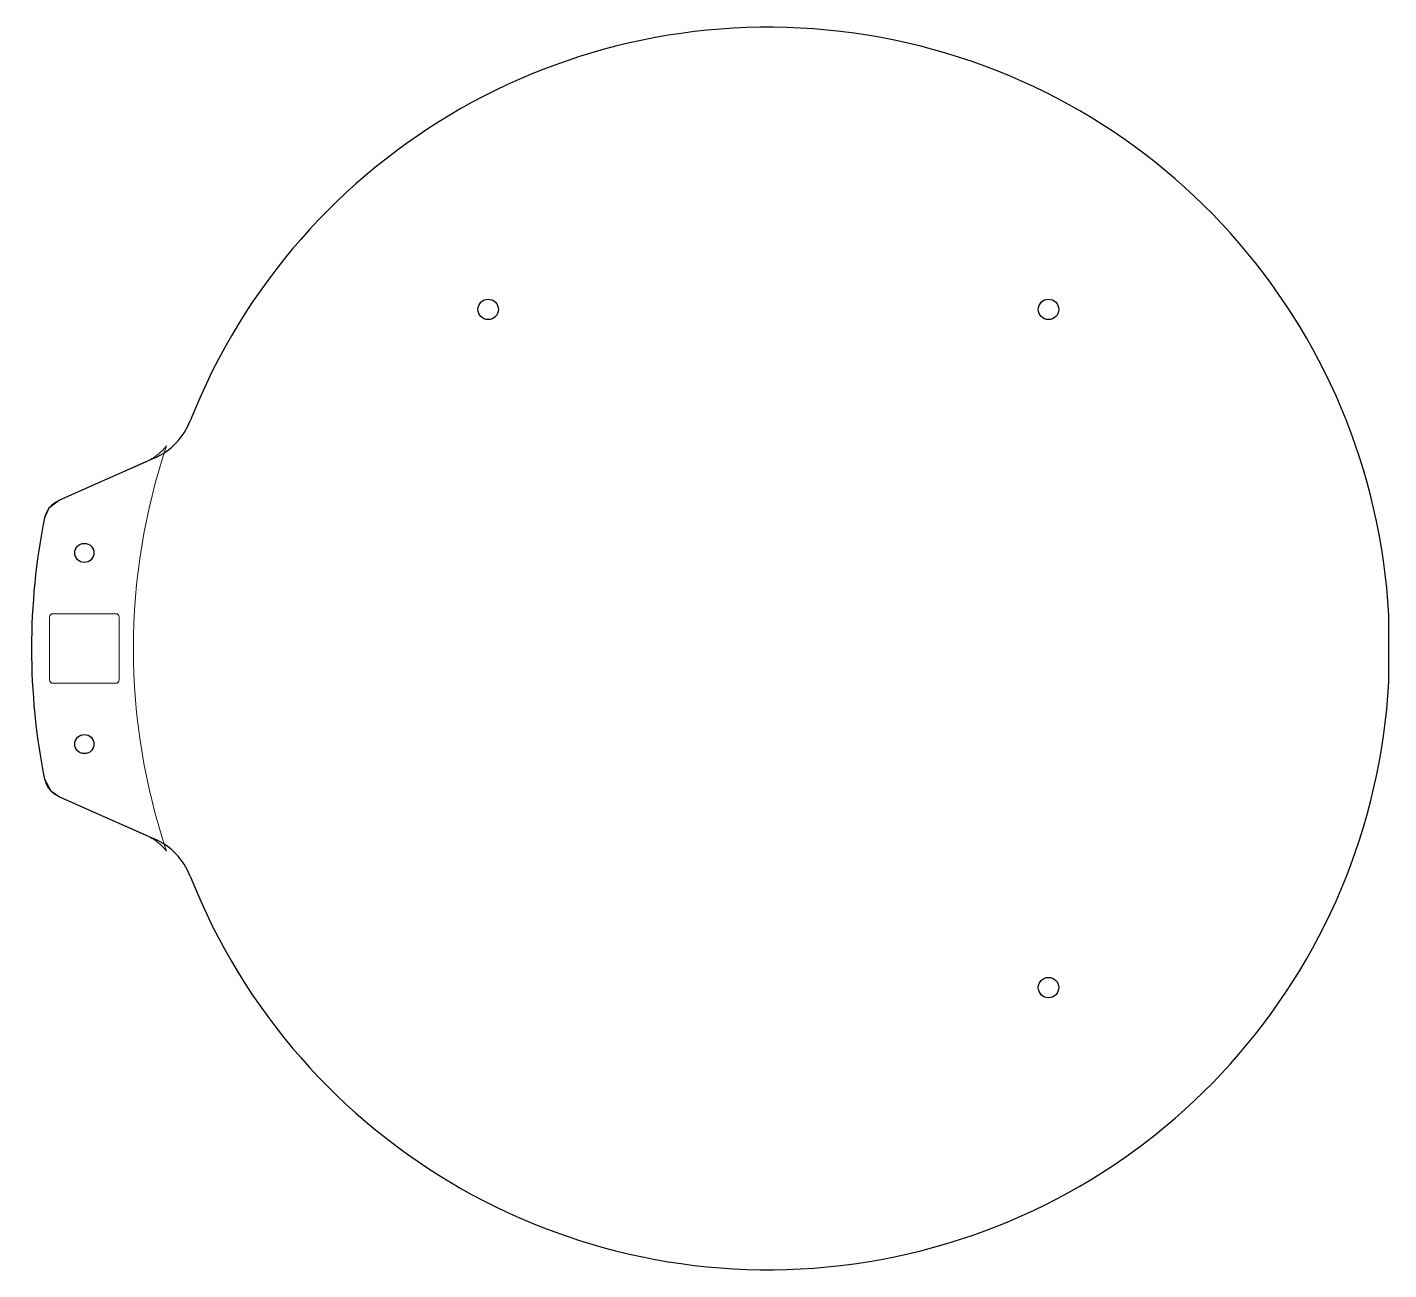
# Paper-space layout 'SW_Model_1' of a CAD drawing. Header units: millimetres. Extents: x -100 to 99, y -91 to 91.
import ezdxf

# ---------------------------------------------------------------- set-up
doc = ezdxf.new("R2010")
doc.units = ezdxf.units.MM
doc.layers.add('SLD-0', color=179, linetype='Continuous')

psp = doc.layouts.new('SW_Model_1')

# ---------------------------------------------------------------- linework, layer by layer
at = {"color": 7, "linetype": 'Continuous', "lineweight": 18}
for p, q in [((-82.91, 27.21), (-95.3, 21.74)), ((-96.76, 4.6), (-96.76, -4.6)), ((-87.06, 5.1), (-96.26, 5.1)), ((-86.56, -4.6), (-86.56, 4.6)), ((-96.26, -5.1), (-87.06, -5.1)), ((-95.3, -21.74), (-82.91, -27.21))]:
    psp.add_line(p, q, dxfattribs=at)
for centre in [(-91.66, 14), (-91.66, -14)]:
    psp.add_circle(centre, 1.4, dxfattribs=at)
for centre, radius, start, end in [((8.52, 0), 93, 161.3935, 198.6065), ((-96.26, 4.6), 0.5, 90, 180), ((-87.06, 4.6), 0.5, 0, 90), ((-96.26, -4.6), 0.5, 180, 270), ((-87.06, -4.6), 0.5, 270, 0)]:
    psp.add_arc(centre, radius, start, end, dxfattribs=at)
psp.add_ellipse((4.97, 0), major_axis=(-104.37, 0), ratio=0.963433, start_param=6.091831, end_param=6.47454, dxfattribs=at)
at = {"color": 5, "linetype": 'Continuous', "lineweight": 0}
for points, knots in [([(-79.62, 29.67), (-80.06, 29.13), (-80.56, 28.66), (-81.39, 28.04), (-81.68, 27.85), (-82.28, 27.5), (-82.59, 27.35), (-82.91, 27.21)], [0, 0, 0, 0, 0.5, 0.5, 0.75, 0.75, 1, 1, 1, 1]), ([(-95.3, 21.74), (-95.58, 21.62), (-95.83, 21.48), (-96.31, 21.13), (-96.53, 20.93), (-96.91, 20.48), (-97.07, 20.23), (-97.33, 19.7), (-97.43, 19.42), (-97.49, 19.12)], [0, 0, 0, 0, 0.25, 0.25, 0.5, 0.5, 0.75, 0.75, 1, 1, 1, 1]), ([(-97.49, -19.12), (-97.43, -19.42), (-97.33, -19.69), (-97.14, -20.09), (-97.07, -20.22), (-96.9, -20.47), (-96.81, -20.59), (-96.53, -20.92), (-96.31, -21.13), (-95.83, -21.48), (-95.58, -21.62), (-95.3, -21.74)], [0, 0, 0, 0, 0.25, 0.25, 0.375, 0.375, 0.5, 0.5, 0.75, 0.75, 1, 1, 1, 1]), ([(-82.91, -27.21), (-82.27, -27.49), (-81.67, -27.83), (-80.84, -28.45), (-80.57, -28.67), (-80.07, -29.15), (-79.84, -29.41), (-79.62, -29.67)], [0, 0, 0, 0, 0.5, 0.5, 0.75, 0.75, 1, 1, 1, 1])]:
    psp.add_open_spline(points, degree=3, knots=knots, dxfattribs=at)
at = {"layer": 'SLD-0', "color": 179, "linetype": 'Continuous'}
for p, q in [((-81.42, 27.86), (-95.3, 21.74)), ((-96.85, 20.54), (-97.49, 19.12)), ((-95.3, 21.74), (-96.85, 20.54)), ((99.39, -4.92), (99.39, 4.92)), ((-97.49, -19.12), (-96.58, -20.86)), ((-96.58, -20.86), (-95.3, -21.74)), ((-95.3, -21.74), (-81.42, -27.86))]:
    psp.add_line(p, q, dxfattribs=at)
for centre, radius in [((-32.51, 49.67), 1.5), ((49.56, 49.67), 1.5), ((-91.66, 14), 1.4), ((-91.66, -14), 1.4), ((49.56, -49.67), 1.5)]:
    psp.add_circle(centre, radius, dxfattribs=at)
for centre, radius, start, end in [((8.52, 0), 91, 3.0975, 158.505), ((-85.46, 37.01), 10, 293.7813, 338.505), ((8.52, 0), 91, 201.495, 356.9025), ((-85.46, -37.01), 10, 21.495, 66.2187)]:
    psp.add_arc(centre, radius, start, end, dxfattribs=at)
psp.add_ellipse((4.97, 0), major_axis=(-104.37, 0), ratio=0.963433, start_param=6.091831, end_param=6.47454, dxfattribs=at)

doc.saveas('drawing.dxf')
